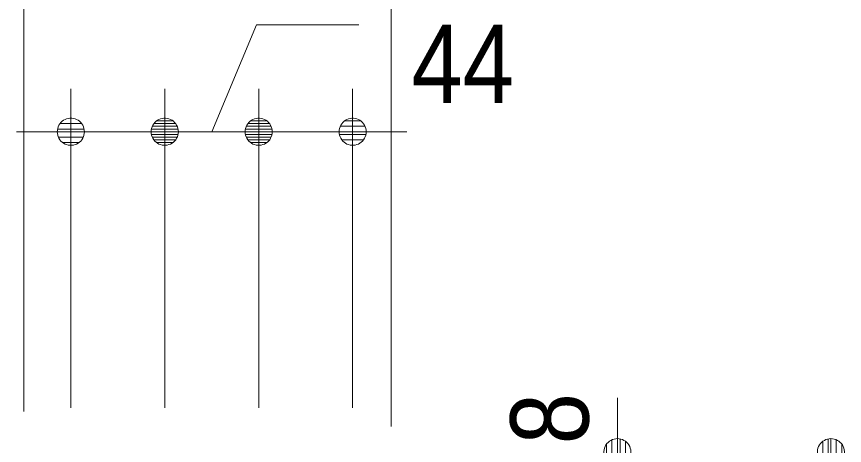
# Model space of a CAD drawing. Units: millimetres, scale not verified. Extents: x -6062 to 6062, y -3045 to 3045.
# Drawn here: x -333.5 to 54.3, y 403.2 to 603.9 of the extents above; entities that cross this region are included whole.
import ezdxf
from ezdxf.enums import TextEntityAlignment as Align

# ---------------------------------------------------------------- set-up
doc = ezdxf.new("R2010")
doc.units = ezdxf.units.MM
doc.header["$LTSCALE"] = 20
for name, color, linetype, lineweight in [('0-0_2寸法-1', 7, 'Continuous', 9), ('0-1_0', 7, 'Continuous', 9), ('0-5_2寸法-2', 7, 'Continuous', 9)]:
    doc.layers.add(name, color=color, linetype=linetype, lineweight=lineweight)
doc.styles.add('ＭＳ Ｐゴシック', font='')
doc.styles.get('ＭＳ Ｐゴシック').set_extended_font_data('MS PGothic')

# ---------------------------------------------------------------- blocks, each defined once
blk = doc.blocks.new('_Dot')
at = {"layer": '0-1_0'}
for p, q in [((-10, 0), (-20, 0)), ((9.78, 2), (-9.78, 2)), ((7.99, 6), (-7.99, 6)), ((9.16, -3.98), (-9.16, -3.98)), ((6, -7.98), (-6, -7.98))]:
    blk.add_line(p, q, dxfattribs=at)
for points in [[(10, 0), (9.92, 1.25), (9.69, 2.49), (9.3, 3.68), (8.76, 4.82), (8.09, 5.88), (7.29, 6.85), (6.37, 7.71), (5.36, 8.44), (4.26, 9.05), (3.09, 9.51), (1.87, 9.82), (0.63, 9.98), (-0.63, 9.98), (-1.87, 9.82), (-3.09, 9.51), (-4.26, 9.05), (-5.36, 8.44), (-6.37, 7.71), (-7.29, 6.85), (-8.09, 5.88), (-8.76, 4.82), (-9.3, 3.68), (-9.69, 2.49), (-9.92, 1.25), (-10, 0), (0, 0)], [(-10, 0), (-9.92, -1.25), (-9.69, -2.49), (-9.3, -3.68), (-8.76, -4.82), (-8.09, -5.88), (-7.29, -6.85), (-6.37, -7.71), (-5.36, -8.44), (-4.26, -9.05), (-3.09, -9.51), (-1.87, -9.82), (-0.63, -9.98), (0.63, -9.98), (1.87, -9.82), (3.09, -9.51), (4.26, -9.05), (5.36, -8.44), (6.37, -7.71), (7.29, -6.85), (8.09, -5.88), (8.76, -4.82), (9.3, -3.68), (9.69, -2.49), (9.92, -1.25), (10, 0), (0, 0)]]:
    blk.add_lwpolyline(points, close=True, dxfattribs=at)

msp = doc.modelspace()

# ---------------------------------------------------------------- linework, layer by layer
at = {"layer": '0-5_2寸法-2'}
for p, q in [((-330.04, 419), (-330.04, 690)), ((-158.04, 412), (-158.04, 690)), ((-308.04, 420.8), (-308.04, 570)), ((-264.04, 420.8), (-264.04, 570)), ((-264.04, 420.8), (-264.04, 570)), ((-220.04, 420.8), (-220.04, 570)), ((-220.04, 420.8), (-220.04, 570)), ((-176.04, 420.8), (-176.04, 570)), ((-320.75, 550), (-333.46, 550)), ((-264.04, 550), (-308.04, 550)), ((-276.75, 550), (-289.46, 550)), ((-264.04, 550), (-220.04, 550)), ((-251.32, 550), (-238.61, 550)), ((-232.75, 550), (-245.46, 550)), ((-220.04, 550), (-176.04, 550)), ((-207.32, 550), (-194.61, 550)), ((-163.32, 550), (-150.61, 550)), ((-52.04, 412.71), (-52.04, 425.42))]:
    msp.add_line(p, q, dxfattribs=at)
msp.add_lwpolyline([(-173.1, 600), (-221.04, 600), (-242.04, 550)], dxfattribs=at)

# ---------------------------------------------------------------- block references
at = {"layer": '0-0_2寸法-1', "xscale": 0.6356201, "yscale": 0.6356201, "rotation": 90}
msp.add_blockref('_Dot', (47.96, 400), dxfattribs=at)
at = {"layer": '0-5_2寸法-2', "xscale": 0.6356201, "yscale": 0.6356201}
for p in [(-308.04, 550), (-264.04, 550), (-220.04, 550)]:
    msp.add_blockref('_Dot', p, dxfattribs=at)
for p, rotation in [((-264.04, 550), 180), ((-220.04, 550), 180), ((-176.04, 550), 180), ((-52.04, 400), 270)]:
    msp.add_blockref('_Dot', p, dxfattribs=dict(at, rotation=rotation))

# ---------------------------------------------------------------- texts
at = {"layer": '0-5_2寸法-2', "style": 'ＭＳ Ｐゴシック', "width": 0.9}
msp.add_text('44', height=36.66, dxfattribs=at).set_placement((-148.53, 552.48), align=Align.BOTTOM_LEFT)
msp.add_text('8', height=36.66, rotation=90, dxfattribs=at).set_placement((-54.52, 403.7), align=Align.BOTTOM_LEFT)

doc.saveas('drawing.dxf')
